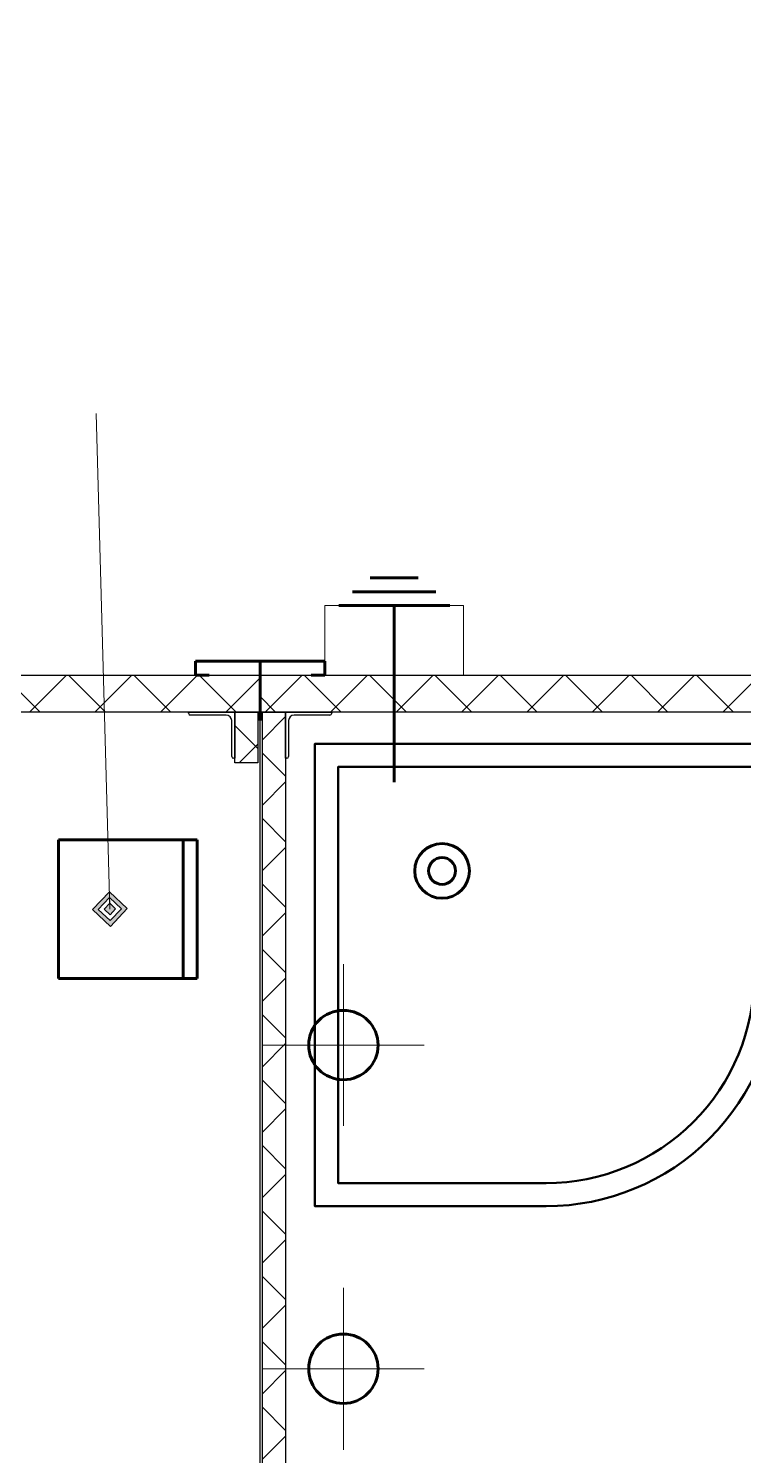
# Model space of a CAD drawing. Header units: millimetres. Extents: x 0 to 1680, y 0 to 594.
# Drawn here: x 629.4 to 660.3, y 495.4 to 557.1 of the extents above; entities that cross this region are included whole.
import ezdxf

# ---------------------------------------------------------------- set-up
doc = ezdxf.new("R2010")
doc.units = ezdxf.units.MM
for name, pattern in [('K5LT32792', [0]), ('K5LT32795', [0]), ('K5LT32796', [0]), ('K5LT_AUXILIARY', [0]), ('K5LT_AXLED', [13.35, 8.85, -1.5, 1.5, -1.5]), ('K5LT_BASIC', [0]), ('K5LT_REINFORCED', [0]), ('K5LT_THIN', [0])]:
    doc.linetypes.add(name, pattern=pattern)
doc.layers.add('Системный слой', color=7, linetype='Continuous')
pattern_1 = [(45, (0, 0), (-1.4142136, 1.4142136), []), (135, (0, 0), (-1.4142136, -1.4142136), [])]

# ---------------------------------------------------------------- blocks, each defined once
blk = doc.blocks.new('U172')
at = {"layer": 'Системный слой'}
h = blk.add_hatch(dxfattribs=at)
h.set_pattern_fill('', angle=45, style=0, pattern_type=0)
h.set_pattern_definition(pattern_1)
h.paths.add_polyline_path([(639.318, 525.377), (639.318, 527.577), (638.318, 527.577), (638.318, 525.377)])
at = {"layer": 'Системный слой', "color": 150, "linetype": 'K5LT_BASIC', "lineweight": 25, "true_color": 0x0080ff}
for p, q in [((638.318, 527.577), (639.318, 527.577)), ((638.318, 525.377), (638.318, 527.577)), ((639.318, 527.577), (639.318, 525.377)), ((639.318, 525.377), (638.318, 525.377))]:
    blk.add_line(p, q, dxfattribs=at)
blk = doc.blocks.new('U193')
at = {"layer": 'Системный слой', "color": 7, "linetype": 'K5LT32795', "lineweight": 13}
for p, q in [((629.897, 527.577), (628.297, 529.177)), ((629.447, 527.577), (631.047, 529.177)), ((632.725, 527.577), (631.125, 529.177)), ((632.275, 527.577), (633.875, 529.177)), ((635.554, 527.577), (633.954, 529.177)), ((635.104, 527.577), (636.704, 529.177)), ((638.382, 527.577), (636.782, 529.177)), ((637.932, 527.577), (639.418, 529.063))]:
    blk.add_line(p, q, dxfattribs=at)
blk = doc.blocks.new('U192')
at = {"layer": 'Системный слой', "color": 150, "linetype": 'K5LT_BASIC', "lineweight": 25, "true_color": 0x0080ff}
for p, q in [((628.018, 529.177), (639.418, 529.177)), ((639.418, 529.177), (639.418, 527.577)), ((638.318, 527.577), (628.018, 527.577)), ((639.318, 527.577), (638.318, 527.577)), ((639.418, 527.577), (639.318, 527.577))]:
    blk.add_line(p, q, dxfattribs=at)
at = {"layer": 'Системный слой'}
blk.add_blockref('U193', (0, 0), dxfattribs=at)
blk = doc.blocks.new('U378')
at = {"layer": 'Системный слой'}
h = blk.add_hatch(dxfattribs=at)
h.set_pattern_fill('', angle=45, style=0, pattern_type=0)
h.set_pattern_definition(pattern_1)
h.paths.add_polyline_path([(640.518, 479.877), (640.518, 527.577), (639.518, 527.577), (639.518, 479.877)])
at = {"layer": 'Системный слой', "color": 150, "linetype": 'K5LT_BASIC', "lineweight": 25, "true_color": 0x0080ff}
for p, q in [((639.518, 527.577), (640.518, 527.577)), ((639.518, 479.877), (639.518, 527.577)), ((640.518, 527.577), (640.518, 480.877)), ((640.518, 480.877), (640.518, 479.877)), ((640.518, 479.877), (639.518, 479.877))]:
    blk.add_line(p, q, dxfattribs=at)
blk = doc.blocks.new('U380')
at = {"layer": 'Системный слой', "color": 7, "linetype": 'K5LT32795', "lineweight": 13}
for p, q in [((639.638, 527.577), (641.238, 529.177)), ((642.916, 527.577), (641.316, 529.177)), ((642.466, 527.577), (644.066, 529.177)), ((645.745, 527.577), (644.145, 529.177)), ((645.295, 527.577), (646.895, 529.177)), ((648.573, 527.577), (646.973, 529.177)), ((648.123, 527.577), (649.723, 529.177)), ((651.402, 527.577), (649.802, 529.177)), ((650.951, 527.577), (652.551, 529.177)), ((654.23, 527.577), (652.63, 529.177)), ((653.78, 527.577), (655.38, 529.177)), ((657.058, 527.577), (655.458, 529.177)), ((656.608, 527.577), (658.208, 529.177)), ((659.887, 527.577), (658.287, 529.177)), ((659.437, 527.577), (661.037, 529.177)), ((640.088, 527.577), (639.418, 528.247))]:
    blk.add_line(p, q, dxfattribs=at)
blk = doc.blocks.new('U379')
at = {"layer": 'Системный слой', "color": 150, "linetype": 'K5LT_BASIC', "lineweight": 25, "true_color": 0x0080ff}
for p, q in [((639.418, 527.577), (639.418, 529.177)), ((639.418, 529.177), (661.318, 529.177)), ((639.518, 527.577), (639.418, 527.577)), ((640.518, 527.577), (639.518, 527.577)), ((661.318, 527.577), (640.518, 527.577))]:
    blk.add_line(p, q, dxfattribs=at)
at = {"layer": 'Системный слой'}
blk.add_blockref('U380', (0, 0), dxfattribs=at)
blk = doc.blocks.new('U519')
at = {"layer": 'Системный слой', "color": 5, "linetype": 'K5LT32796', "lineweight": 50, "true_color": 0x0000ff}
for points in [[(661.788, 516.207), (661.788, 526.207), (641.788, 526.207), (641.788, 506.207), (651.788, 506.207, 0.414214)], [(660.788, 516.207), (660.788, 525.207), (642.788, 525.207), (642.788, 507.207), (651.788, 507.207, 0.414214)]]:
    blk.add_lwpolyline(points, format="xyb", close=True, dxfattribs=at)
at = {"layer": 'Системный слой', "color": 5, "linetype": 'K5LT32792', "lineweight": 60, "true_color": 0x0000ff}
for radius in [1.182, 0.582]:
    blk.add_circle((647.288, 520.707), radius, dxfattribs=at)
blk = doc.blocks.new('U1046')
at = {"layer": 'Системный слой', "color": 232, "linetype": 'K5LT_AUXILIARY', "lineweight": 13, "true_color": 0xc52b79}
for p, q in [((645.218, 532.177), (648.218, 532.177)), ((645.218, 529.177), (645.218, 532.177)), ((648.218, 532.177), (648.218, 529.177)), ((648.218, 529.177), (645.218, 529.177))]:
    blk.add_line(p, q, dxfattribs=at)
blk = doc.blocks.new('U1047')
at = {"layer": 'Системный слой', "color": 232, "linetype": 'K5LT_AUXILIARY', "lineweight": 13, "true_color": 0xc52b79}
for p, q in [((642.218, 532.177), (645.218, 532.177)), ((642.218, 529.177), (642.218, 532.177)), ((645.218, 532.177), (645.218, 529.177)), ((645.218, 529.177), (642.218, 529.177))]:
    blk.add_line(p, q, dxfattribs=at)
blk = doc.blocks.new('U1048')
at = {"layer": 'Системный слой', "color": 134, "linetype": 'K5LT_REINFORCED', "lineweight": 60, "true_color": 0x009696}
for p, q in [((644.178, 533.377), (646.258, 533.377)), ((647.018, 532.777), (643.418, 532.777)), ((647.618, 532.177), (642.818, 532.177)), ((645.218, 524.537), (645.218, 532.177))]:
    blk.add_line(p, q, dxfattribs=at)
blk = doc.blocks.new('U1045')
at = {"layer": 'Системный слой'}
for name in ['U1048', 'U1047', 'U1046']:
    blk.add_blockref(name, (0, 0), dxfattribs=at)
blk = doc.blocks.new('U1107')
at = {"layer": 'Системный слой', "color": 150, "linetype": 'K5LT_BASIC', "lineweight": 25, "true_color": 0x0080ff}
for p, q in [((636.318, 527.527), (636.318, 527.577)), ((636.318, 527.577), (638.318, 527.577)), ((637.948, 527.447), (636.398, 527.447)), ((638.188, 525.657), (638.188, 527.207)), ((638.318, 527.577), (638.318, 525.577)), ((638.318, 525.577), (638.268, 525.577))]:
    blk.add_line(p, q, dxfattribs=at)
for centre, radius, start, end in [((636.398, 527.527), 0.08, 180, 270), ((637.948, 527.207), 0.24, 0, 90), ((638.268, 525.657), 0.08, 180, 270)]:
    blk.add_arc(centre, radius, start, end, dxfattribs=at)
blk = doc.blocks.new('U1115')
at = {"layer": 'Системный слой', "color": 134, "linetype": 'K5LT_REINFORCED', "lineweight": 60, "true_color": 0x009696}
for p, q in [((639.418, 529.777), (636.618, 529.777)), ((636.618, 529.777), (636.618, 529.177)), ((639.418, 529.777), (639.418, 527.217)), ((636.618, 529.177), (637.218, 529.177))]:
    blk.add_line(p, q, dxfattribs=at)
blk = doc.blocks.new('U1114')
at = {"layer": 'Системный слой', "color": 232, "linetype": 'K5LT_AUXILIARY', "lineweight": 13, "true_color": 0xc52b79}
blk.add_line((637.218, 529.177), (639.418, 529.177), dxfattribs=at)
at = {"layer": 'Системный слой'}
blk.add_blockref('U1115', (0, 0), dxfattribs=at)
blk = doc.blocks.new('U1113')
at = {"layer": 'Системный слой'}
blk.add_blockref('U1114', (0, 0), dxfattribs=at)
blk = doc.blocks.new('U1103')
at = {"layer": 'Системный слой'}
for name in ['U1113', 'U1107']:
    blk.add_blockref(name, (0, 0), dxfattribs=at)
blk = doc.blocks.new('U1199')
at = {"layer": 'Системный слой', "color": 5, "linetype": 'K5LT32792', "lineweight": 60, "true_color": 0x0000ff}
for p, q in [((630.698, 516.057), (630.698, 522.057)), ((630.698, 522.057), (636.698, 522.057)), ((636.698, 522.057), (636.698, 516.057)), ((636.698, 516.057), (630.698, 516.057))]:
    blk.add_line(p, q, dxfattribs=at)
blk = doc.blocks.new('U1198')
at = {"layer": 'Системный слой', "color": 5, "linetype": 'K5LT32792', "lineweight": 60, "true_color": 0x0000ff}
blk.add_line((636.093, 516.057), (636.093, 522.057), dxfattribs=at)
at = {"layer": 'Системный слой'}
blk.add_blockref('U1199', (0, 0), dxfattribs=at)
blk = doc.blocks.new('U1520')
at = {"layer": 'Системный слой', "color": 150, "linetype": 'K5LT_BASIC', "lineweight": 25, "true_color": 0x0080ff}
for p, q in [((640.518, 527.577), (642.518, 527.577)), ((640.518, 525.577), (640.518, 527.577)), ((640.648, 527.207), (640.648, 525.657)), ((642.438, 527.447), (640.888, 527.447)), ((642.518, 527.577), (642.518, 527.527)), ((640.568, 525.577), (640.518, 525.577))]:
    blk.add_line(p, q, dxfattribs=at)
for centre, radius, start, end in [((640.888, 527.207), 0.24, 90, 180), ((642.438, 527.527), 0.08, 270, 0), ((640.568, 525.657), 0.08, 270, 0)]:
    blk.add_arc(centre, radius, start, end, dxfattribs=at)
blk = doc.blocks.new('U1534')
at = {"layer": 'Системный слой', "color": 134, "linetype": 'K5LT_REINFORCED', "lineweight": 60, "true_color": 0x009696}
for p, q in [((639.418, 529.777), (642.218, 529.777)), ((639.418, 529.777), (639.418, 527.217)), ((642.218, 529.777), (642.218, 529.177)), ((642.218, 529.177), (641.618, 529.177))]:
    blk.add_line(p, q, dxfattribs=at)
blk = doc.blocks.new('U1533')
at = {"layer": 'Системный слой', "color": 232, "linetype": 'K5LT_AUXILIARY', "lineweight": 13, "true_color": 0xc52b79}
blk.add_line((641.618, 529.177), (639.418, 529.177), dxfattribs=at)
at = {"layer": 'Системный слой'}
blk.add_blockref('U1534', (0, 0), dxfattribs=at)
blk = doc.blocks.new('U1532')
at = {"layer": 'Системный слой'}
blk.add_blockref('U1533', (0, 0), dxfattribs=at)
blk = doc.blocks.new('U1542')
at = {"layer": 'Системный слой', "color": 30, "linetype": 'K5LT_AXLED', "lineweight": 13, "true_color": 0xff8000}
for q in [(643.018, 502.677), (639.518, 499.177), (643.018, 495.677), (646.518, 499.177)]:
    blk.add_line((643.018, 499.177), q, dxfattribs=at)
blk = doc.blocks.new('U1541')
at = {"layer": 'Системный слой', "color": 134, "linetype": 'K5LT_REINFORCED', "lineweight": 60, "true_color": 0x009696}
blk.add_circle((643.018, 499.177), 1.5, dxfattribs=at)
at = {"layer": 'Системный слой'}
blk.add_blockref('U1542', (0, 0), dxfattribs=at)
blk = doc.blocks.new('U1544')
at = {"layer": 'Системный слой', "color": 30, "linetype": 'K5LT_AXLED', "lineweight": 13, "true_color": 0xff8000}
for q in [(643.018, 516.677), (639.518, 513.177), (643.018, 509.677), (646.518, 513.177)]:
    blk.add_line((643.018, 513.177), q, dxfattribs=at)
blk = doc.blocks.new('U1543')
at = {"layer": 'Системный слой', "color": 134, "linetype": 'K5LT_REINFORCED', "lineweight": 60, "true_color": 0x009696}
blk.add_circle((643.018, 513.177), 1.5, dxfattribs=at)
at = {"layer": 'Системный слой'}
blk.add_blockref('U1544', (0, 0), dxfattribs=at)
blk = doc.blocks.new('U1791')
at = {"layer": 'Системный слой'}
h = blk.add_hatch(color=7, dxfattribs=at)
h.paths.add_polyline_path([(632.939, 518.307), (633.668, 519.078), (632.897, 519.807), (632.168, 519.037)])
h.paths.add_polyline_path([(632.932, 518.557), (633.418, 519.071), (632.904, 519.557), (632.418, 519.043)])
h.paths.add_polyline_path([(632.925, 518.807), (633.168, 519.064), (632.911, 519.307), (632.668, 519.05)])
at = {"layer": 'Системный слой', "color": 7, "linetype": 'K5LT_THIN', "lineweight": 13}
for p, q in [((632.328, 540.481), (632.918, 519.057)), ((632.897, 519.807), (632.168, 519.037)), ((632.904, 519.557), (632.897, 519.807)), ((633.668, 519.078), (632.897, 519.807)), ((632.168, 519.037), (632.939, 518.307)), ((632.904, 519.557), (632.418, 519.043)), ((632.418, 519.043), (632.932, 518.557)), ((632.911, 519.307), (632.668, 519.05)), ((632.668, 519.05), (632.925, 518.807)), ((632.911, 519.307), (632.904, 519.557)), ((633.418, 519.071), (632.904, 519.557)), ((633.168, 519.064), (632.911, 519.307)), ((632.925, 518.807), (633.168, 519.064)), ((632.932, 518.557), (633.418, 519.071)), ((632.939, 518.307), (633.668, 519.078))]:
    blk.add_line(p, q, dxfattribs=at)

msp = doc.modelspace()

# ---------------------------------------------------------------- linework, layer by layer
at = {"layer": 'Системный слой', "color": 150, "linetype": 'K5LT_BASIC', "lineweight": 25, "true_color": 0x0080ff}
msp.add_line((639.41796, 479.77733), (639.41796, 529.17733), dxfattribs=at)

# ---------------------------------------------------------------- block references
at = {"layer": 'Системный слой'}
for name in ['U1791', 'U1045', 'U1103', 'U1532', 'U192', 'U379', 'U172', 'U378', 'U1520', 'U519', 'U1198', 'U1543', 'U1541']:
    msp.add_blockref(name, (0, 0), dxfattribs=at)

doc.saveas('drawing.dxf')
